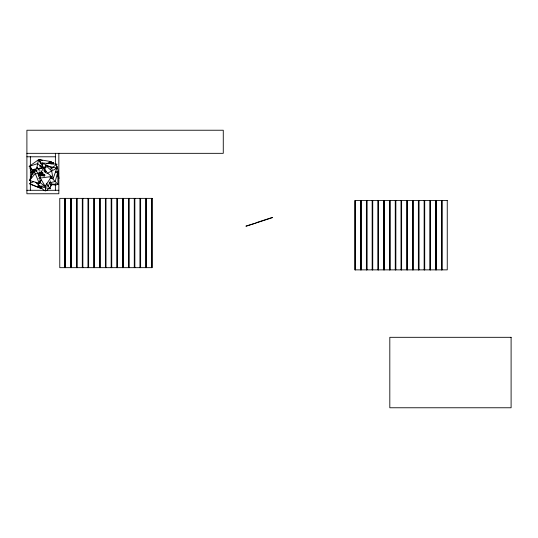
<?xml version="1.0" encoding="UTF-8"?>
<svg xmlns="http://www.w3.org/2000/svg" width="538" height="538" viewBox="0 0 538 538"><rect width="100%" height="100%" fill="white"/><g stroke="black" fill="none" stroke-linecap="round" stroke-linejoin="round"><path stroke-width="0.81" d="M39.563 173.014L41.581 174.621L41.688 173.841L41.043 173.189L39.113 173.283L39.314 173.727L40.35 173.397L40.431 174.494M41.756 174.278L41.85 172.664M42.193 167.009L42.435 162.967L56.853 164.164L56.16 168.125M42.71 175.401L43.141 174.594L43.679 174.662L43.645 175.213L42.71 175.401L43.645 175.213M43.107 175.146L43.141 174.594M43.248 175.462L43.679 174.662M58.353 177.298L58.682 173.229M42.764 172.947L41.984 173.35L42.596 174.292L41.998 174.272L41.863 173.397L42.623 174.063L41.608 174.399M42.26 174.238L42.334 173.525M39.678 173.512L39.139 172.153L43 173.774L42.051 172.913M41.009 174.272L39.577 172.133M50.841 163.982L51.197 161.622L39.435 159.638L40.787 163.431M41.251 174.991L39.718 175.516L42.294 172.597L42.583 174.09M40.168 175.65L41.957 174.245M39.462 182.328L38.003 186.101L50.115 188.791L51.15 183.095M36.597 169.114L38.447 159.752L42.758 166.659M37.99 170.364L38.366 168.804L46.255 167.284M31.164 177.432L32.401 172.745L30.814 178.28M44.432 170.909L45.864 165.496L56.84 168.226L53.329 178.118M40.377 175.765L41.218 172.698M55.394 172.025L57.882 171.73L55.192 181.514L49.093 182.873M41.951 171.965L40.263 178.051L45.105 186.202L51.547 176.545L44.042 170.008M49.126 163.572L49.57 162.032L46.759 163.76M42.354 174.151L42.294 172.597M53.006 164.298L53.491 162.738L51.076 162.321M40.195 174.319L40.498 173.471M41.144 179.921L39.267 183.337L29.543 180.472L33.612 169.605L36.618 170.99M50.464 180.95L48.279 186.034L38.003 186.101M40.047 173.182L40.296 172.711L40.78 172.88L40.827 173.895L40.047 173.182L40.827 173.895M40.343 173.727L40.78 172.88M40.653 173.915L42.085 173.297L42.522 173.929L41.998 174.494L40.653 173.915L40.081 174.5L39.657 174.171L41.029 173.034L41.392 173.781L40.834 174.272L40.727 173.915L42.085 173.297M41.043 174.137L41.258 173.727L42.684 173.835M41.48 174.104L42.542 174.857L41.48 174.104L41.863 173.397M42.226 174.399L42.603 173.693M45.037 171.346L45.306 170.849M42.596 172.94L41.608 174.339M44.916 170.338L45.152 169.921L44.109 170.055M41.218 173.465L39.718 175.516M43.101 174.648L44.741 174.83L44.849 175.388L42.536 175.563L42.784 175.126L42.085 175.496L41.863 172.967M33.309 171.595L31.103 172.483L32.435 170.391M38.373 176.296L43.955 167.54L34.876 169.12L35.138 170.66M39.503 178.071L38.958 175.065L41.049 171.878M41.392 173.781L40.081 174.5M39.671 174.426L40.565 173.888L40.296 174.924L39.765 174.931L39.671 174.426L40.565 173.888M39.765 174.931L40.659 174.393M55.965 168.428L57.425 166.417L58.958 178.596L57.304 174.917M39.657 174.171L40.323 173.451L40.619 173.861M42.24 173.814L42.939 172.873M29.543 180.472L35.239 173.566L42.529 174.299M46.591 190.728L49.341 187.782M50.438 186.599L52.637 184.238M41.029 173.034L40.323 173.451M42.825 175.677L43.45 175.025M44.378 170.546L45.152 169.921M42.294 175.408L43.558 174.433M50.505 169.066L56.853 164.164M41.809 175.032L42.771 174.581L42.509 175.549M49.846 162.604L51.197 161.622M33.504 171.38L29.186 166.41L38.447 159.752M51.473 163.976L53.491 162.738M46.732 173.653L56.84 168.226M31.103 172.483L32.549 171.723M29.973 183.445L33.564 181.656M44.755 171.689L46.275 171.023M45.051 171.918L46.255 171.481M44.177 171.219L45.434 170.775L45.024 170.869M44.338 171.763L45.589 171.313L45.185 171.414M40.592 174.642L42.973 173.828M32.462 173.606L30.108 168.535L31.614 168.024M29.186 166.41L37.694 163.565L42.011 167.291M246.007 226.041L255.92 223.035L246.081 226.256M256.216 222.698L272.43 217.392M256.29 222.92L272.497 217.614M42.657 174.668L44.741 174.83M42.341 173.781L41.137 173.075M38.79 186.847L40.39 186.37M41.271 173.646L42.018 173.458M33.262 174.077L32.805 171.75L36.658 170.862M38.608 178.273L51.547 176.545M39.079 172.617L39.516 172.597M44.257 175.415L44.849 175.388M26.9 153.33L223.27 153.33L223.27 130.23L26.9 130.23L26.9 193.761L58.844 193.761L58.844 153.33M26.9 156.793L55.38 156.793M26.9 190.291L58.844 190.291M39.624 166.814L45.394 167.062M41.977 174.03L41.251 173.976M50.027 183.976L57.929 184.393L57.882 171.73M42.744 174.85L43.282 174.911M50.431 184.312L56.08 185.193M38.958 175.065L44.681 176.229M40.841 175.24L39.267 174.897L34.876 169.12M40.182 173.767L41.218 174.023M39.435 159.638L42.65 160.539M39.785 175.065L40.242 175.2M42.011 173.673L41.439 173.451M50.027 177.856L52.3 178.623M41.076 173.424L40.296 172.711M30.02 184.097L41.46 188.569L29.509 183.673M30.108 168.535L32.334 169.49M39.113 173.283L40.35 173.303L40.895 173.835L40.78 174.621L40.377 173.969L39.314 173.727M42.435 162.967L51.769 168.091L52.166 169.678M39.139 172.153L39.98 172.732M40.868 173.505L41.258 173.727M39.967 165.677L42.811 167.379M32.805 171.75L34.143 172.617M37.68 183.593L35.743 182.254L44.345 190.775M39.792 182.516L45.105 186.202M39.96 173.761L40.384 174.09M38.649 160.64L43.074 164.359M45.864 165.496L51.675 171.003L53.054 178.878M36.84 167.204L39.973 170.485M50.559 176.646L57.929 184.393M41.944 172.88L42.246 173.223M39.852 186.363L41.359 188.381M39.368 181.272L40.323 182.577L39.778 179.571M41.56 173.861L41.998 174.494M46.429 183.25L50.115 188.791M42.253 174.776L42.529 175.24M43.948 170.055L45.548 172.792M49.57 162.032L50.303 163.512M40.303 173.303L40.666 174.05M55.649 171.245L56.315 172.711M33.612 169.605L39.267 183.337M44.546 169.712L44.721 170.331M43.955 167.54L45.044 171.588M40.034 173.895L40.296 174.924M44.264 174.984L44.372 175.536M42.475 174.225L42.522 174.709M45.407 187.728L45.468 191.077M442.048 200.56L442.048 269.868M441.812 200.56L441.812 269.868M441.469 200.56L441.469 269.868M436.271 200.56L436.271 269.868M436.036 200.56L436.036 269.868M435.693 200.56L435.693 269.868M430.494 200.56L430.494 269.868M430.265 200.56L430.265 269.868M429.916 200.56L429.916 269.868M424.717 200.56L424.717 269.868M424.489 200.56L424.489 269.868M424.139 200.56L424.139 269.868M418.947 200.56L418.941 269.868M418.712 200.56L418.712 269.868M418.362 200.56L418.362 269.868M413.164 200.56L413.171 269.868M412.935 200.56L412.935 269.868M412.592 200.56L412.592 269.868M407.394 200.56L407.394 269.868M407.158 200.56L407.158 269.868M406.815 200.56L406.815 269.868M401.617 200.56L401.617 269.868M401.382 200.56L401.382 269.868M401.039 200.56L401.039 269.868M395.84 200.56L395.84 269.868M395.612 200.56L395.612 269.868M395.262 200.56L395.262 269.868M390.063 200.56L390.07 269.868M389.835 200.56L389.835 269.868M389.485 200.56L389.485 269.868M384.287 200.56L384.293 269.868M384.058 200.56L384.058 269.868M383.708 200.56L383.708 269.868M378.517 200.56L378.517 269.868M378.281 200.56L378.281 269.868M377.938 200.56L377.938 269.868M372.74 200.56L372.74 269.868M372.504 200.56L372.504 269.868M372.161 200.56L372.161 269.868M366.963 200.56L366.963 269.868M366.734 200.56L366.734 269.868M366.385 200.56L366.385 269.868M361.186 200.56L361.186 269.868M360.958 200.56L360.958 269.868M360.608 200.56L360.608 269.868M355.416 200.56L355.41 269.868M355.181 200.56L355.181 269.868M151.837 198.361L151.837 267.668M151.602 198.361L151.602 267.668M146.403 198.361L146.403 267.668M146.06 198.361L146.06 267.668M145.825 198.361L145.825 267.668M140.626 198.361L140.626 267.668M140.284 198.361L140.284 267.668M140.048 198.361L140.055 267.668M134.856 198.361L134.856 267.668M134.507 198.361L134.507 267.668M134.271 198.361L134.278 267.668M129.08 198.361L129.08 267.668M128.73 198.361L128.73 267.668M128.501 198.361L128.501 267.668M123.303 198.361L123.303 267.668M122.953 198.361L122.953 267.668M122.725 198.361L122.725 267.668M117.526 198.361L117.526 267.668M117.183 198.361L117.183 267.668M116.948 198.361L116.948 267.668M111.749 198.361L111.749 267.668M111.406 198.361L111.406 267.668M111.171 198.361L111.171 267.668M105.973 198.361L105.973 267.668M105.63 198.361L105.63 267.668M105.394 198.361L105.401 267.668M100.203 198.361L100.203 267.668M99.853 198.361L99.853 267.668M99.624 198.361L99.617 267.668M94.426 198.361L94.426 267.668M94.076 198.361L94.076 267.668M93.847 198.361L93.847 267.668M88.649 198.361L88.649 267.668M88.299 198.361L88.299 267.668M88.071 198.361L88.071 267.668M82.872 198.361L82.872 267.668M82.529 198.361L82.529 267.668M82.294 198.361L82.294 267.668M77.095 198.361L77.095 267.668M76.752 198.361L76.752 267.668M76.517 198.361L76.517 267.668M71.325 198.361L71.325 267.668M70.976 198.361L70.976 267.668M70.74 198.361L70.747 267.668M65.549 198.361L65.549 267.668M65.199 198.361L65.199 267.668M55.38 153.33L55.38 164.251M55.38 183.572L55.38 190.291M30.363 156.793L30.363 190.291M152.18 198.361L59.772 198.361L59.772 267.668L152.18 267.668L152.18 198.361M447.246 200.56L354.831 200.56L354.831 269.868L447.246 269.868L447.246 200.56M511.1 337.313L389.815 337.313L389.815 407.77L511.1 407.77L511.1 337.313M64.97 267.668L64.97 198.361L64.97 267.668"/></g></svg>
